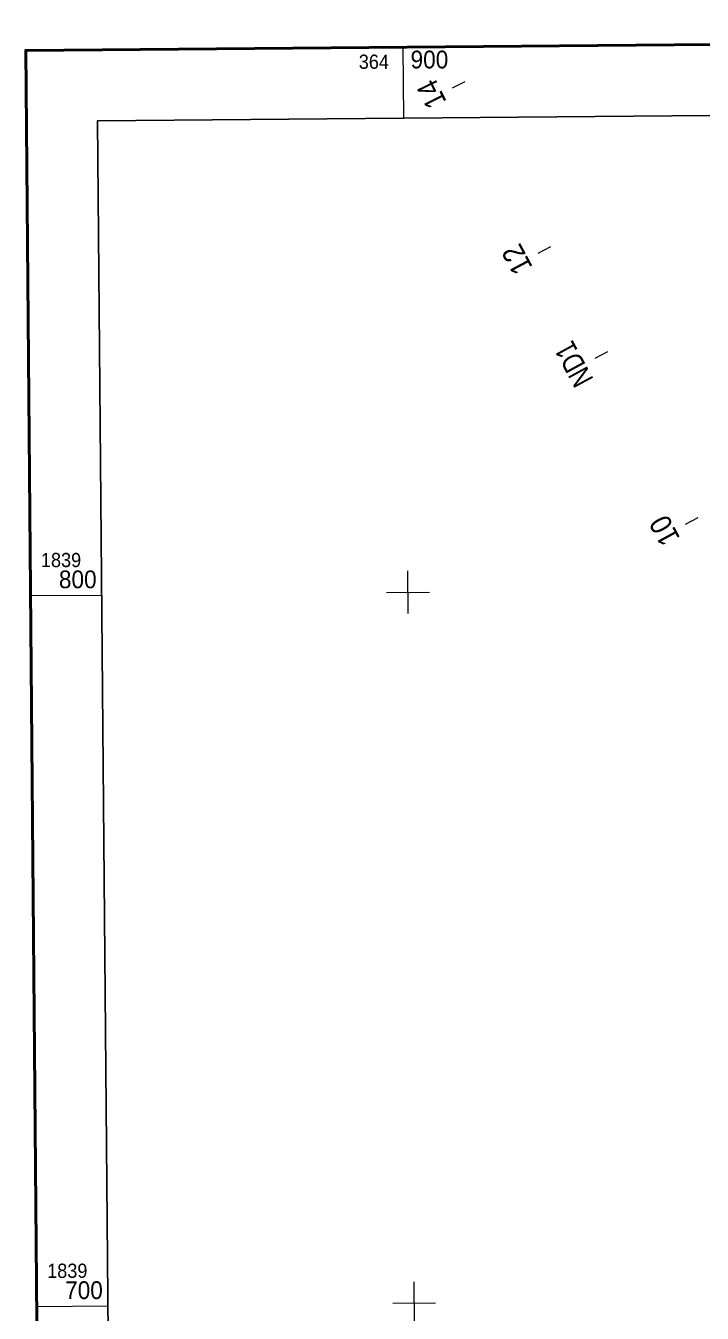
# Model space of a CAD drawing. Header units: metres. Extents: x 364960 to 552629, y 1839099 to 1839886.
# Drawn here: x 551407.5 to 551502.5, y 1839197.1 to 1839378.1 of the extents above; entities that cross this region are included whole.
import ezdxf
from ezdxf.enums import TextEntityAlignment as Align

# ---------------------------------------------------------------- set-up
doc = ezdxf.new("R2010")
doc.units = ezdxf.units.M
doc.header["$LTSCALE"] = 0.8
for name, color, linetype, lineweight in [('32', 7, 'Continuous', 13), ('62', 7, 'Continuous', 25), ('63', 7, 'Continuous', 13)]:
    doc.layers.add(name, color=color, linetype=linetype, lineweight=lineweight)

msp = doc.modelspace()

# ---------------------------------------------------------------- linework, layer by layer
at = {"layer": '32'}
for p, q in [((551469.19, 1839370.26), (551467.4, 1839369.38)), ((551481.21, 1839347.06), (551479.44, 1839346.12)), ((551489.21, 1839332.29), (551487.45, 1839331.33)), ((551501.92, 1839308.95), (551500.16, 1839308))]:
    msp.add_line(p, q, dxfattribs=at)
at = {"layer": '62'}
msp.add_lwpolyline([(551417.55, 1839364.77), (551794.14, 1839368.06), (551796.38, 1839111.96), (551419.79, 1839108.67)], close=True, dxfattribs=at)
at = {"layer": '63'}
for p, q in [((551460.61, 1839365.15), (551460.52, 1839375.14)), ((551461.22, 1839295.47), (551461.16, 1839301.47)), ((551458.19, 1839298.44), (551464.19, 1839298.49)), ((551408.14, 1839298), (551418.13, 1839298.09)), ((551462.09, 1839195.5), (551462.04, 1839201.5)), ((551409.01, 1839198.03), (551419.01, 1839198.12)), ((551459.06, 1839198.47), (551465.06, 1839198.52))]:
    msp.add_line(p, q, dxfattribs=at)
at = {"layer": '63', "lineweight": 40}
msp.add_lwpolyline([(551409.88, 1839098.59), (551407.47, 1839374.68), (551804.05, 1839378.15), (551806.46, 1839102.05)], close=True, dxfattribs=at)
at = {"layer": '63', "lineweight": 25}
msp.add_lwpolyline([(551419.79, 1839108.67), (551417.55, 1839364.77), (551794.14, 1839368.06), (551796.38, 1839111.96)], close=True, dxfattribs=at)

# ---------------------------------------------------------------- texts
at = {"layer": '32'}
for s, rotation, width, p in [('14', 116.303, 0.85, (551466.66, 1839367.48)), ('12', 118.208, 0.9, (551478.77, 1839344.21)), ('ND1', 118.568, 0.8, (551487.33, 1839328.43)), ('10', 118.568, 0.9, (551499.5, 1839306.08))]:
    msp.add_text(s, height=3, rotation=rotation, dxfattribs=dict(at, width=width)).set_placement(p)
at = {"layer": '63', "width": 0.95}
for s, height, p in [('900', 2.5, (551461.55, 1839372.15)), ('1839', 2, (551409.6, 1839302.01)), ('800', 2.5, (551412.13, 1839299.04)), ('1839', 2, (551410.48, 1839202.05)), ('700', 2.5, (551413, 1839199.07))]:
    msp.add_text(s, height=height, dxfattribs=at).set_placement(p)
msp.add_text('364', height=2, dxfattribs=at).set_placement((551458.51, 1839372.09), align=Align.RIGHT)

doc.saveas('drawing.dxf')
